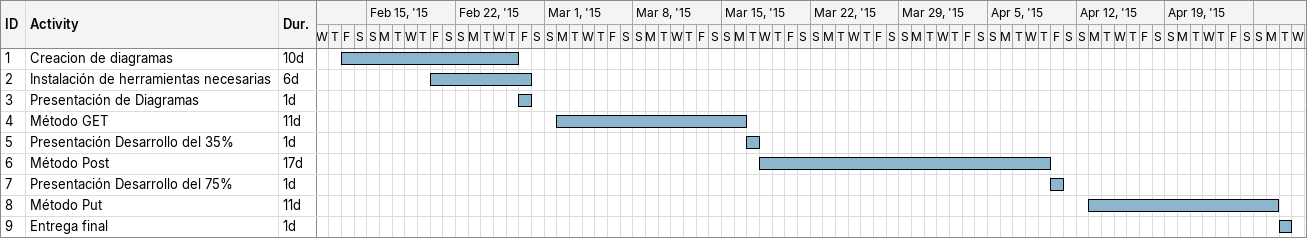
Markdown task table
| ID | Task | Duration | Start | Finish |
|---|---|---|---|---|
| 1 | Creacion de diagramas | 10d | 2015-02-13 | 2015-02-26 |
| 2 | Instalación de herramientas necesarias | 6d | 2015-02-20 | 2015-02-27 |
| 3 | Presentación de Diagramas | 1d | 2015-02-27 | 2015-02-27 |
| 4 | Método GET | 11d | 2015-03-02 | 2015-03-16 |
| 5 | Presentación Desarrollo del 35% | 1d | 2015-03-17 | 2015-03-17 |
| 6 | Método Post | 17d | 2015-03-18 | 2015-04-09 |
| 7 | Presentación Desarrollo del 75% | 1d | 2015-04-10 | 2015-04-10 |
| 8 | Método Put | 11d | 2015-04-13 | 2015-04-27 |
| 9 | Entrega final | 1d | 2015-04-28 | 2015-04-28 |
